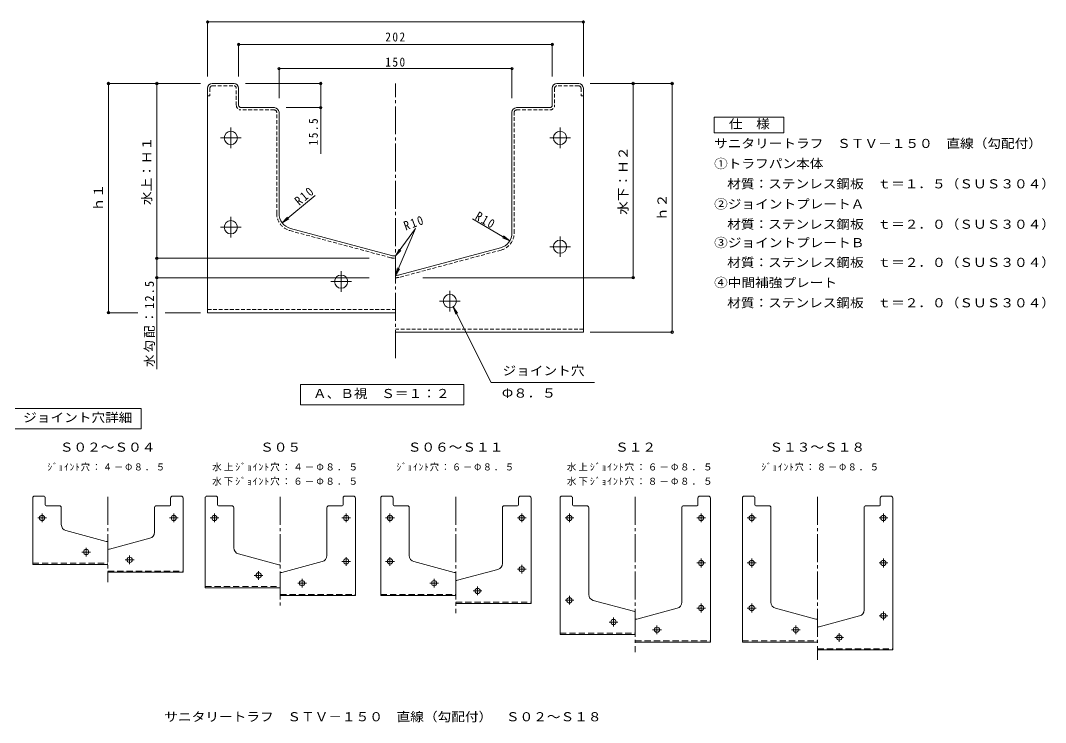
# Model space of a CAD drawing. Units: millimetres at full size, with parts at other scales. Extents: x -1235 to 1250, y -959 to 963.
# Drawn here: x -400 to 1250, y -959 to 170 of the extents above; entities that cross this region are included whole.
import ezdxf
from ezdxf.enums import TextEntityAlignment as Align

# ---------------------------------------------------------------- set-up
doc = ezdxf.new("R2010")
doc.units = ezdxf.units.MM
doc.header["$LTSCALE"] = 5
doc.header["$PDMODE"] = 32
doc.header["$PDSIZE"] = 4
for name, pattern in [('CHAIN1', [8, 5, -1, 1, -1]), ('CHAIN2', [12, 9, -1, 1, -1]), ('DASHED1', [1.8, 1.2, -0.6]), ('DASHED2', [3, 2, -1])]:
    doc.linetypes.add(name, pattern=pattern)
for name, color, linetype, lineweight in [('1-0_1-0ﾚｲﾔ', 4, 'Continuous', 9), ('1-1_1-1ﾚｲﾔ', 7, 'CHAIN2', 9), ('1-F_Hojo', 7, 'Continuous', 9), ('3-0__2-a_N_s', 2, 'Continuous', 9), ('4-0_Yobi_3', 4, 'Continuous', 9), ('4-F', 2, 'Continuous', 9)]:
    doc.layers.add(name, color=color, linetype=linetype, lineweight=lineweight)
doc.layers.add('3-F', color=2, linetype='Continuous')
doc.layers.add('F-F_F-Fﾚｲﾔ', color=2, linetype='Continuous')
doc.styles.add('ＭＳ ゴシック', font='')
doc.styles.get('ＭＳ ゴシック').set_extended_font_data('MS Gothic')

msp = doc.modelspace()

# ---------------------------------------------------------------- linework, layer by layer
at = {"layer": '1-0_1-0ﾚｲﾔ'}
for p, q in [((-91.647, 69.039), (-56.647, 69.039)), ((498.353, 69.039), (463.352, 69.039)), ((-99.147, 61.539), (-99.147, -299.711)), ((-49.147, 61.539), (-49.147, 34.039)), ((455.853, 34.039), (455.853, 61.539)), ((505.853, 61.539), (505.853, -330.961)), ((8.353, 30.289), (-45.397, 30.289)), ((15.853, 22.789), (15.853, -110.449)), ((390.853, -171.169), (390.853, 22.789)), ((452.102, 30.289), (398.352, 30.289)), ((15.853, -139.919), (15.853, -110.449)), ((34.382, -164.068), (196.882, -207.609)), ((372.323, -195.317), (209.823, -238.859)), ((-99.147, -299.711), (203.352, -299.711)), ((505.853, -330.961), (203.352, -330.961))]:
    msp.add_line(p, q, dxfattribs=at)
at = {"layer": '1-0_1-0ﾚｲﾔ', "linetype": 'DASHED1'}
for p, q in [((-95.397, 61.539), (-95.397, 49.039)), ((-91.647, 65.289), (-56.647, 65.289)), ((-52.897, 34.039), (-52.897, 61.539)), ((459.603, 61.539), (459.603, 34.039)), ((498.353, 65.289), (463.353, 65.289)), ((502.103, 61.539), (502.103, 49.039)), ((-99.147, 49.039), (-95.397, 49.039)), ((502.103, 49.039), (505.853, 49.039)), ((8.353, 26.539), (-45.397, 26.539)), ((12.103, -139.919), (12.103, 22.789)), ((394.603, -171.169), (394.603, 22.789)), ((398.353, 26.539), (452.103, 26.539)), ((33.412, -167.69), (195.911, -211.231)), ((373.294, -198.94), (210.793, -242.481)), ((-99.147, -294.711), (203.352, -294.711)), ((505.853, -325.961), (203.352, -325.961))]:
    msp.add_line(p, q, dxfattribs=at)
at = {"layer": '1-0_1-0ﾚｲﾔ', "linetype": 'CHAIN2'}
for p, q in [((-61.647, -1.874), (-61.647, -35.036)), ((468.353, -1.874), (468.353, -35.036)), ((-78.222, -18.461), (-45.072, -18.461)), ((451.778, -18.461), (484.928, -18.461)), ((-61.647, -145.624), (-61.647, -178.786)), ((-78.222, -162.211), (-45.072, -162.211)), ((468.353, -176.874), (468.353, -210.036)), ((451.778, -193.461), (484.928, -193.461)), ((115.853, -233.124), (115.853, -266.286)), ((99.278, -249.711), (132.428, -249.711)), ((290.853, -264.374), (290.853, -297.536)), ((274.277, -280.961), (307.428, -280.961))]:
    msp.add_line(p, q, dxfattribs=at)
at = {"layer": '1-0_1-0ﾚｲﾔ'}
for centre in [(-61.647, -18.461), (468.353, -18.461), (-61.647, -162.211), (468.353, -193.461), (115.853, -249.711), (290.853, -280.961)]:
    msp.add_circle(centre, 10.625, dxfattribs=at)
for centre, radius, start, end in [((-91.647, 61.539), 7.5, 90, 180), ((-56.647, 61.539), 7.5, 0, 90), ((463.352, 61.539), 7.5, 90, 180), ((498.353, 61.539), 7.5, 0, 90), ((-45.397, 34.039), 3.75, 180, 270), ((452.102, 34.039), 3.75, 270, 0), ((8.353, 22.789), 7.5, 0, 90), ((398.352, 22.789), 7.5, 90, 180), ((40.853, -139.919), 25, 180, 255.00006), ((365.853, -171.169), 25, 284.99996, 0), ((203.352, -183.461), 25, 255.00015, 270), ((203.352, -214.711), 25, 270, 284.99985)]:
    msp.add_arc(centre, radius, start, end, dxfattribs=at)
at = {"layer": '1-0_1-0ﾚｲﾔ', "linetype": 'DASHED1'}
for centre, radius, start, end in [((-91.647, 61.539), 3.75, 90, 180), ((-56.647, 61.539), 3.75, 0, 90), ((463.353, 61.539), 3.75, 90, 180), ((498.353, 61.539), 3.75, 0, 90), ((-45.397, 34.039), 7.5, 180, 270), ((452.103, 34.039), 7.5, 270, 0), ((8.353, 22.789), 3.75, 0, 90), ((398.353, 22.789), 3.75, 90, 180), ((40.853, -139.919), 28.75, 180, 255.00008), ((365.853, -171.169), 28.75, 284.99999, 0), ((203.352, -183.461), 28.75, 255.00009, 270), ((203.352, -214.711), 28.75, 270, 284.99991)]:
    msp.add_arc(centre, radius, start, end, dxfattribs=at)
at = {"layer": '1-1_1-1ﾚｲﾔ'}
msp.add_line((203.352, -372.618), (203.352, 69.039), dxfattribs=at)
at = {"layer": '1-F_Hojo'}
for p, q in [((-99.147, 80.289), (-99.147, 170.492)), ((-99.147, 168.242), (505.853, 168.242)), ((505.853, 80.289), (505.853, 170.492)), ((-49.147, 80.289), (-49.147, 134.258)), ((455.853, 80.289), (455.853, 134.258)), ((-49.147, 132.008), (455.853, 132.008)), ((15.853, 45.618), (15.853, 94.603)), ((15.853, 93.103), (390.853, 93.103)), ((390.853, 45.618), (390.853, 94.603)), ((-148.315, 69.039), (-261.099, 69.039)), ((-258.849, 69.039), (-258.849, -299.711)), ((-110.398, 69.039), (-183.147, 69.039)), ((-180.897, 69.039), (-180.897, -390.816)), ((-37.897, 69.039), (85.296, 69.039)), ((83.047, 69.039), (83.047, -44.105)), ((517.103, 69.039), (588.396, 69.039)), ((570.853, 69.039), (651.101, 69.039)), ((586.146, 69.039), (586.146, -243.461)), ((648.851, 69.039), (648.851, -330.961)), ((27.103, 30.289), (85.296, 30.289)), ((74.069, -110.892), (21.044, -155.171)), ((21.044, -155.171), (29.511, -145.975)), ((21.044, -155.171), (31.602, -148.48)), ((327.544, -148.448), (387.355, -183.922)), ((235.749, -164.065), (203.352, -208.461)), ((387.355, -183.922), (375.863, -179.004)), ((387.355, -183.922), (377.528, -176.197)), ((203.352, -208.461), (209.34, -197.488)), ((160.84, -212.211), (-182.397, -212.211)), ((-180.897, -212.211), (-180.897, -243.461)), ((-180.897, -212.211), (-180.897, -243.461)), ((203.352, -208.461), (211.976, -199.412)), ((203.352, -239.711), (209.731, -228.961)), ((160.84, -243.461), (-182.397, -243.461)), ((247.408, -243.461), (588.396, -243.461)), ((296.387, -290.031), (300.488, -301.839)), ((-211.516, -299.711), (-261.099, -299.711)), ((-110.398, -299.711), (-167.735, -299.711)), ((517.103, -330.961), (648.851, -330.961)), ((357.61, -412.009), (523.96, -412.009)), ((50.314, -415.226), (313.174, -415.226)), ((50.314, -415.226), (50.314, -447.726)), ((313.174, -415.226), (313.174, -447.726)), ((50.314, -447.726), (313.174, -447.726))]:
    msp.add_line(p, q, dxfattribs=at)
for points in [[(235.749, -164.065), (203.352, -239.711), (206.732, -227.676)], [(357.61, -412.009), (296.387, -290.031), (303.405, -300.375)]]:
    msp.add_lwpolyline(points, dxfattribs=at)
for p in [(-99.147, 168.242), (505.853, 168.242), (-49.147, 132.008), (455.853, 132.008), (15.853, 93.103), (390.853, 93.103), (-258.849, 69.039), (-180.897, 69.039), (83.047, 69.039), (586.146, 69.039), (648.851, 69.039), (83.047, 30.289), (-180.897, -212.211), (-180.897, -243.461), (586.146, -243.461), (-258.849, -299.711), (648.851, -330.961)]:
    msp.add_point(p, dxfattribs=at)
at = {"layer": '3-0__2-a_N_s'}
for p, q in [((716.452, 14.913), (828.952, 14.913)), ((716.452, -10.087), (716.452, 14.913)), ((828.952, 14.913), (828.952, -10.087)), ((828.952, -10.087), (716.452, -10.087))]:
    msp.add_line(p, q, dxfattribs=at)
at = {"layer": '4-0_Yobi_3'}
for p, q in [((-380.683, -597.958), (-380.683, -704.958)), ((-363.683, -594.958), (-377.683, -594.958)), ((-360.683, -608.958), (-360.683, -597.958)), ((-359.183, -610.458), (-337.683, -610.458)), ((-160.183, -610.458), (-181.684, -610.458)), ((-158.683, -608.958), (-158.683, -597.958)), ((-141.683, -594.958), (-155.683, -594.958)), ((-138.683, -597.958), (-138.683, -717.458)), ((-103.07, -597.958), (-103.07, -742.458)), ((-86.071, -594.958), (-100.07, -594.958)), ((-83.071, -608.958), (-83.071, -597.958)), ((-81.571, -610.458), (-60.071, -610.458)), ((117.429, -610.458), (95.929, -610.458)), ((118.929, -608.958), (118.929, -597.958)), ((135.93, -594.958), (121.929, -594.958)), ((138.93, -597.958), (138.93, -754.958)), ((179.588, -597.958), (179.588, -754.958)), ((196.588, -594.958), (182.588, -594.958)), ((199.588, -608.958), (199.588, -597.958)), ((201.088, -610.458), (222.588, -610.458)), ((400.088, -610.458), (378.588, -610.458)), ((401.588, -608.958), (401.588, -597.958)), ((418.589, -594.958), (404.588, -594.958)), ((421.589, -597.958), (421.589, -767.458)), ((468.46, -597.958), (468.46, -817.458)), ((485.46, -594.958), (471.46, -594.958)), ((488.46, -608.958), (488.46, -597.958)), ((489.96, -610.458), (511.46, -610.458)), ((688.96, -610.458), (667.46, -610.458)), ((690.46, -608.958), (690.46, -597.958)), ((707.46, -594.958), (693.46, -594.958)), ((710.46, -597.958), (710.46, -829.958)), ((761.997, -597.958), (761.997, -829.958)), ((778.997, -594.958), (764.996, -594.958)), ((781.997, -608.958), (781.997, -597.958)), ((783.497, -610.458), (804.997, -610.458)), ((982.497, -610.458), (960.996, -610.458)), ((983.997, -608.958), (983.997, -597.958)), ((1000.997, -594.958), (986.997, -594.958)), ((1003.997, -597.958), (1003.997, -842.458)), ((-334.684, -640.635), (-334.683, -613.458)), ((-184.684, -653.135), (-184.684, -613.458)), ((-57.071, -678.135), (-57.071, -613.458)), ((92.929, -690.635), (92.929, -613.458)), ((225.588, -690.635), (225.588, -613.458)), ((375.588, -703.135), (375.588, -613.458)), ((514.46, -753.135), (514.46, -613.458)), ((664.459, -765.635), (664.46, -613.458)), ((807.996, -765.635), (807.996, -613.458)), ((957.996, -778.135), (957.996, -613.458)), ((-327.272, -650.294), (-262.271, -667.712)), ((-192.096, -662.795), (-257.095, -680.211)), ((-49.659, -687.795), (15.342, -705.212)), ((-380.683, -704.958), (-259.683, -704.958)), ((85.517, -700.294), (20.518, -717.711)), ((233, -700.294), (298, -717.712)), ((-259.683, -717.458), (-138.683, -717.458)), ((368.176, -712.795), (303.177, -730.211)), ((-103.07, -742.458), (17.93, -742.458)), ((17.93, -754.958), (138.93, -754.958)), ((179.588, -754.958), (300.589, -754.958)), ((300.589, -767.458), (421.589, -767.458)), ((521.871, -762.795), (586.872, -780.212)), ((657.048, -775.295), (592.049, -792.711)), ((815.408, -775.295), (880.409, -792.712)), ((950.584, -787.795), (885.585, -805.211)), ((468.46, -817.458), (589.46, -817.458)), ((589.46, -829.958), (710.46, -829.958)), ((761.997, -829.958), (882.997, -829.958)), ((882.997, -842.458), (1003.997, -842.458))]:
    msp.add_line(p, q, dxfattribs=at)
at = {"layer": '4-0_Yobi_3', "color": 7, "linetype": 'CHAIN2'}
for p, q in [((-259.683, -596.226), (-259.683, -733.353)), ((17.93, -596.226), (17.93, -770.853)), ((300.589, -596.226), (300.589, -783.353)), ((589.46, -596.226), (589.46, -845.853)), ((882.997, -596.226), (882.997, -858.353))]:
    msp.add_line(p, q, dxfattribs=at)
at = {"layer": '4-0_Yobi_3', "linetype": 'CHAIN1'}
for p, q in [((-365.732, -636.998), (-365.732, -622.924)), ((-153.634, -636.998), (-153.634, -622.924)), ((-88.12, -636.997), (-88.12, -622.924)), ((123.979, -636.997), (123.979, -622.924)), ((194.539, -636.998), (194.539, -622.924)), ((406.638, -636.998), (406.638, -622.924)), ((483.411, -636.998), (483.411, -622.924)), ((695.51, -636.998), (695.51, -622.924)), ((776.947, -636.998), (776.947, -622.924)), ((989.046, -636.998), (989.046, -622.924)), ((-358.696, -629.961), (-372.769, -629.961)), ((-160.67, -629.961), (-146.597, -629.961)), ((-81.083, -629.961), (-95.157, -629.961)), ((131.016, -629.961), (116.943, -629.961)), ((201.576, -629.961), (187.503, -629.961)), ((399.602, -629.961), (413.675, -629.961)), ((490.447, -629.961), (476.374, -629.961)), ((688.473, -629.961), (702.547, -629.961)), ((783.984, -629.961), (769.911, -629.961)), ((982.01, -629.961), (996.083, -629.961)), ((-287.646, -684.958), (-301.719, -684.958)), ((-294.683, -691.994), (-294.683, -677.921)), ((-224.683, -704.494), (-224.683, -690.421)), ((123.979, -706.994), (123.979, -692.921)), ((194.539, -706.994), (194.539, -692.921)), ((-231.72, -697.458), (-217.647, -697.458)), ((131.016, -699.957), (116.943, -699.957)), ((201.576, -699.958), (187.503, -699.958)), ((406.638, -719.494), (406.638, -705.421)), ((688.473, -702.459), (702.547, -702.459)), ((695.51, -709.496), (695.51, -695.423)), ((783.984, -702.459), (769.911, -702.459)), ((776.947, -709.496), (776.947, -695.423)), ((982.01, -702.459), (996.083, -702.459)), ((989.046, -709.496), (989.046, -695.423)), ((-10.033, -722.458), (-24.106, -722.458)), ((-17.07, -729.494), (-17.07, -715.421)), ((399.602, -712.457), (413.675, -712.457)), ((59.966, -734.958), (45.893, -734.958)), ((52.93, -741.994), (52.93, -727.921)), ((272.626, -734.958), (258.552, -734.958)), ((265.589, -741.994), (265.589, -727.921)), ((335.589, -754.494), (335.589, -740.421)), ((328.552, -747.458), (342.625, -747.458)), ((483.411, -769.494), (483.411, -755.421)), ((490.447, -762.458), (476.374, -762.458)), ((688.473, -774.958), (702.547, -774.958)), ((695.51, -781.994), (695.51, -767.921)), ((783.984, -774.958), (769.911, -774.958)), ((776.947, -781.994), (776.947, -767.921)), ((554.461, -804.494), (554.461, -790.421)), ((982.01, -787.457), (996.083, -787.457)), ((989.046, -794.494), (989.046, -780.421)), ((561.497, -797.458), (547.424, -797.458)), ((624.46, -816.994), (624.46, -802.921)), ((847.997, -816.994), (847.997, -802.921)), ((617.424, -809.958), (631.497, -809.958)), ((855.034, -809.958), (840.961, -809.958)), ((910.96, -822.458), (925.033, -822.458)), ((917.997, -829.494), (917.997, -815.421))]:
    msp.add_line(p, q, dxfattribs=at)
at = {"layer": '4-0_Yobi_3', "linetype": 'DASHED2'}
for p, q in [((-380.683, -702.958), (-259.683, -702.958)), ((-259.683, -715.458), (-138.683, -715.458)), ((-103.07, -740.458), (17.93, -740.458)), ((17.93, -752.958), (138.93, -752.958)), ((179.588, -752.958), (300.589, -752.958)), ((300.589, -765.458), (421.589, -765.458)), ((468.46, -815.458), (589.46, -815.458)), ((589.46, -827.958), (710.46, -827.958)), ((761.997, -827.958), (882.997, -827.958)), ((882.997, -840.458), (1003.997, -840.458))]:
    msp.add_line(p, q, dxfattribs=at)
at = {"layer": '4-0_Yobi_3'}
for centre in [(-365.732, -629.961), (-153.634, -629.961), (-88.12, -629.961), (123.979, -629.961), (194.539, -629.961), (406.638, -629.961), (483.411, -629.961), (695.51, -629.961), (776.947, -629.961), (989.046, -629.961), (-294.683, -684.958), (-224.683, -697.458), (123.979, -699.957), (194.539, -699.958), (406.638, -712.457), (695.51, -702.459), (776.947, -702.459), (989.046, -702.459), (-17.07, -722.458), (52.93, -734.958), (265.589, -734.958), (335.589, -747.458), (483.411, -762.458), (695.51, -774.958), (776.947, -774.958), (989.046, -787.457), (554.461, -797.458), (624.46, -809.958), (847.997, -809.958), (917.997, -822.458)]:
    msp.add_circle(centre, 4.25, dxfattribs=at)
for centre, radius, start, end in [((-377.683, -597.958), 3, 90, 180), ((-363.683, -597.958), 3, 0, 90), ((-359.183, -608.958), 1.5, 180, 270), ((-337.683, -613.458), 3, 359.99916, 90), ((-181.684, -613.458), 3, 90, 180), ((-160.183, -608.958), 1.5, 270, 0), ((-155.683, -597.958), 3, 90, 180), ((-141.683, -597.958), 3, 0, 90), ((-100.07, -597.958), 3, 90, 180), ((-86.071, -597.958), 3, 0, 90), ((-81.571, -608.958), 1.5, 180, 270), ((-60.071, -613.458), 3, 0, 90), ((95.929, -613.458), 3, 90, 180), ((117.429, -608.958), 1.5, 270, 0), ((121.929, -597.958), 3, 90, 180), ((135.93, -597.958), 3, 0, 90), ((182.588, -597.958), 3, 90, 180), ((196.588, -597.958), 3, 0, 90), ((201.088, -608.958), 1.5, 180, 270), ((222.588, -613.458), 3, 359.99916, 90), ((378.588, -613.458), 3, 90, 180), ((400.088, -608.958), 1.5, 270, 0), ((404.588, -597.958), 3, 90, 180), ((418.589, -597.958), 3, 0, 90), ((471.46, -597.958), 3, 90, 180), ((485.46, -597.958), 3, 0, 90), ((489.96, -608.958), 1.5, 180, 270), ((511.46, -613.458), 3, 0, 90), ((667.46, -613.458), 3, 90, 180), ((688.96, -608.958), 1.5, 270, 0), ((693.46, -597.958), 3, 90, 180), ((707.46, -597.958), 3, 0, 90), ((764.996, -597.958), 3, 90, 180), ((778.997, -597.958), 3, 0, 90), ((783.497, -608.958), 1.5, 180, 270), ((804.997, -613.458), 3, 0, 90), ((960.996, -613.458), 3, 90, 180), ((982.497, -608.958), 1.5, 270, 0), ((986.997, -597.958), 3, 90, 180), ((1000.997, -597.958), 3, 0, 90), ((-324.684, -640.635), 10, 179.99896, 254.99973), ((-194.684, -653.135), 10, 285.00019, 359.99957), ((-259.683, -658.053), 10, 254.99974, 270), ((-259.683, -670.552), 10, 270, 285.00029), ((-47.071, -678.135), 10, 179.99972, 254.99985), ((82.929, -690.635), 10, 285.00025, 359.99952), ((235.588, -690.635), 10, 179.99952, 254.99967), ((17.93, -695.552), 10, 254.99974, 270), ((365.588, -703.135), 10, 285.00019, 359.99958), ((17.93, -708.052), 10, 270, 285.00029), ((300.589, -708.053), 10, 254.99974, 270), ((300.589, -720.552), 10, 270, 285.00029), ((524.46, -753.135), 10, 179.99986, 254.99985), ((654.459, -765.635), 10, 285.00032, 359.99987), ((817.996, -765.635), 10, 179.99987, 254.99979), ((589.46, -770.553), 10, 254.99974, 270), ((947.996, -778.135), 10, 285.00032, 359.99988), ((589.46, -783.052), 10, 270, 285.00029), ((882.997, -783.053), 10, 254.99974, 270), ((882.997, -795.552), 10, 270, 285.00029)]:
    msp.add_arc(centre, radius, start, end, dxfattribs=at)
at = {"layer": '4-F', "color": 7}
for p, q in [((-408.888, -453.915), (-205.999, -453.915)), ((-205.999, -453.915), (-205.999, -486.415)), ((-408.888, -486.415), (-205.999, -486.415))]:
    msp.add_line(p, q, dxfattribs=at)

# ---------------------------------------------------------------- texts
at = {"layer": '1-F_Hojo', "color": 2, "style": 'ＭＳ ゴシック', "width": 1.1}
for s, p in [('水上：Ｈ１', (-185.397, -126.586)), ('水下：Ｈ２', (581.646, -142.211)), ('ｈ１', (-263.35, -136.586)), ('ｈ２', (644.351, -152.211))]:
    msp.add_text(s, height=14.66, rotation=90, dxfattribs=at).set_placement(p, align=Align.BOTTOM_LEFT)
at = {"layer": '1-F_Hojo', "color": 2, "style": 'ＭＳ ゴシック'}
for s, width, p in [('ジョイント穴', 1.1, (375.695, -404.756)), ('Ａ、Ｂ視\u3000Ｓ＝１：２', 1.1, (70.494, -441.476)), ('Φ８．５', 1.15, (374.593, -440.768))]:
    msp.add_text(s, height=14.66, dxfattribs=dict(at, width=width)).set_placement(p, align=Align.BOTTOM_LEFT)
at = {"layer": '1-F_Hojo', "color": 2, "char_height": 14.66, "attachment_point": 7, "style": 'ＭＳ ゴシック'}
for s, insert in [('\\T1.27;\\W0.9;202', (187.103, 136.508)), ('\\T1.27;\\W0.9;150', (187.103, 96.103))]:
    msp.add_mtext(s, dxfattribs=dict(at, insert=insert))
for s, insert, rotation in [('\\T1.28;\\W0.9;15.5', (78.546, -30.383), 90), ('\\T1.27;\\W0.9;R10', (48.722, -128.19), 40), ('\\T1.27;\\W0.9;R10', (219.965, -167.823), 20), ('\\T1.27;\\W0.9;R10', (330.113, -148.864), 330), ('\\T1.17;水勾配：12.5', (-183.898, -387.056), 90)]:
    msp.add_mtext(s, dxfattribs=dict(at, insert=insert, rotation=rotation))
at = {"layer": '3-F', "style": 'ＭＳ ゴシック', "width": 1.1}
for s, p in [('仕\u3000様', (740.202, -7.587)), ('サニタリートラフ\u3000ＳＴＶ－１５０\u3000直線（勾配付）', (716.452, -39.047)), ('①トラフパン本体', (716.452, -71.547)), ('材質：ステンレス鋼板\u3000ｔ＝１．５（ＳＵＳ３０４）', (737.42, -104.047)), ('②ジョイントプレートＡ', (716.452, -136.547)), ('材質：ステンレス鋼板\u3000ｔ＝２．０（ＳＵＳ３０４）', (737.42, -169.047)), ('③ジョイントプレートＢ', (716.452, -198.728)), ('材質：ステンレス鋼板\u3000ｔ＝２．０（ＳＵＳ３０４）', (737.42, -230.507)), ('④中間補強プレート', (716.452, -263.007)), ('材質：ステンレス鋼板\u3000ｔ＝２．０（ＳＵＳ３０４）', (737.42, -295.507))]:
    msp.add_text(s, height=14.66, dxfattribs=at).set_placement(p, align=Align.BOTTOM_LEFT)
at = {"layer": '4-F', "style": 'ＭＳ ゴシック', "width": 1.1}
for s, p in [('ジョイント穴詳細', (-396.194, -480.165)), ('Ｓ０２～Ｓ０４', (-337.183, -527.796)), ('Ｓ０５', (-14.57, -527.796)), ('Ｓ０６～Ｓ１１', (223.089, -527.796)), ('Ｓ１２', (556.961, -527.796)), ('Ｓ１３～Ｓ１８', (805.497, -527.796))]:
    msp.add_text(s, height=14.66, dxfattribs=at).set_placement(p, align=Align.BOTTOM_LEFT)
at = {"layer": '4-F', "char_height": 11, "attachment_point": 7, "style": 'ＭＳ ゴシック'}
for s, insert in [('\\T1.22;\\W0.95;ｼﾞｮｲﾝﾄ穴：４－Φ８．５', (-356.867, -554.835)), ('\\T1.21;水上ｼﾞｮｲﾝﾄ穴：４－Φ８．５', (-91.764, -554.835)), ('\\T1.22;\\W0.95;ｼﾞｮｲﾝﾄ穴：６－Φ８．５', (205.103, -554.835)), ('\\T1.21;水上ｼﾞｮｲﾝﾄ穴：６－Φ８．５', (479.209, -554.835)), ('\\T1.22;\\W0.95;ｼﾞｮｲﾝﾄ穴：８－Φ８．５', (792.715, -554.835)), ('\\T1.21;水下ｼﾞｮｲﾝﾄ穴：６－Φ８．５', (-91.764, -577.872)), ('\\T1.21;水下ｼﾞｮｲﾝﾄ穴：８－Φ８．５', (479.209, -577.872))]:
    msp.add_mtext(s, dxfattribs=dict(at, insert=insert))
at = {"layer": 'F-F_F-Fﾚｲﾔ', "style": 'ＭＳ ゴシック', "width": 1.1}
msp.add_text('サニタリートラフ\u3000ＳＴＶ－１５０\u3000直線（勾配付）\u3000Ｓ０２～Ｓ１８', height=14.66, dxfattribs=at).set_placement((-168.75, -961.639), align=Align.BOTTOM_LEFT)

doc.saveas('drawing.dxf')
